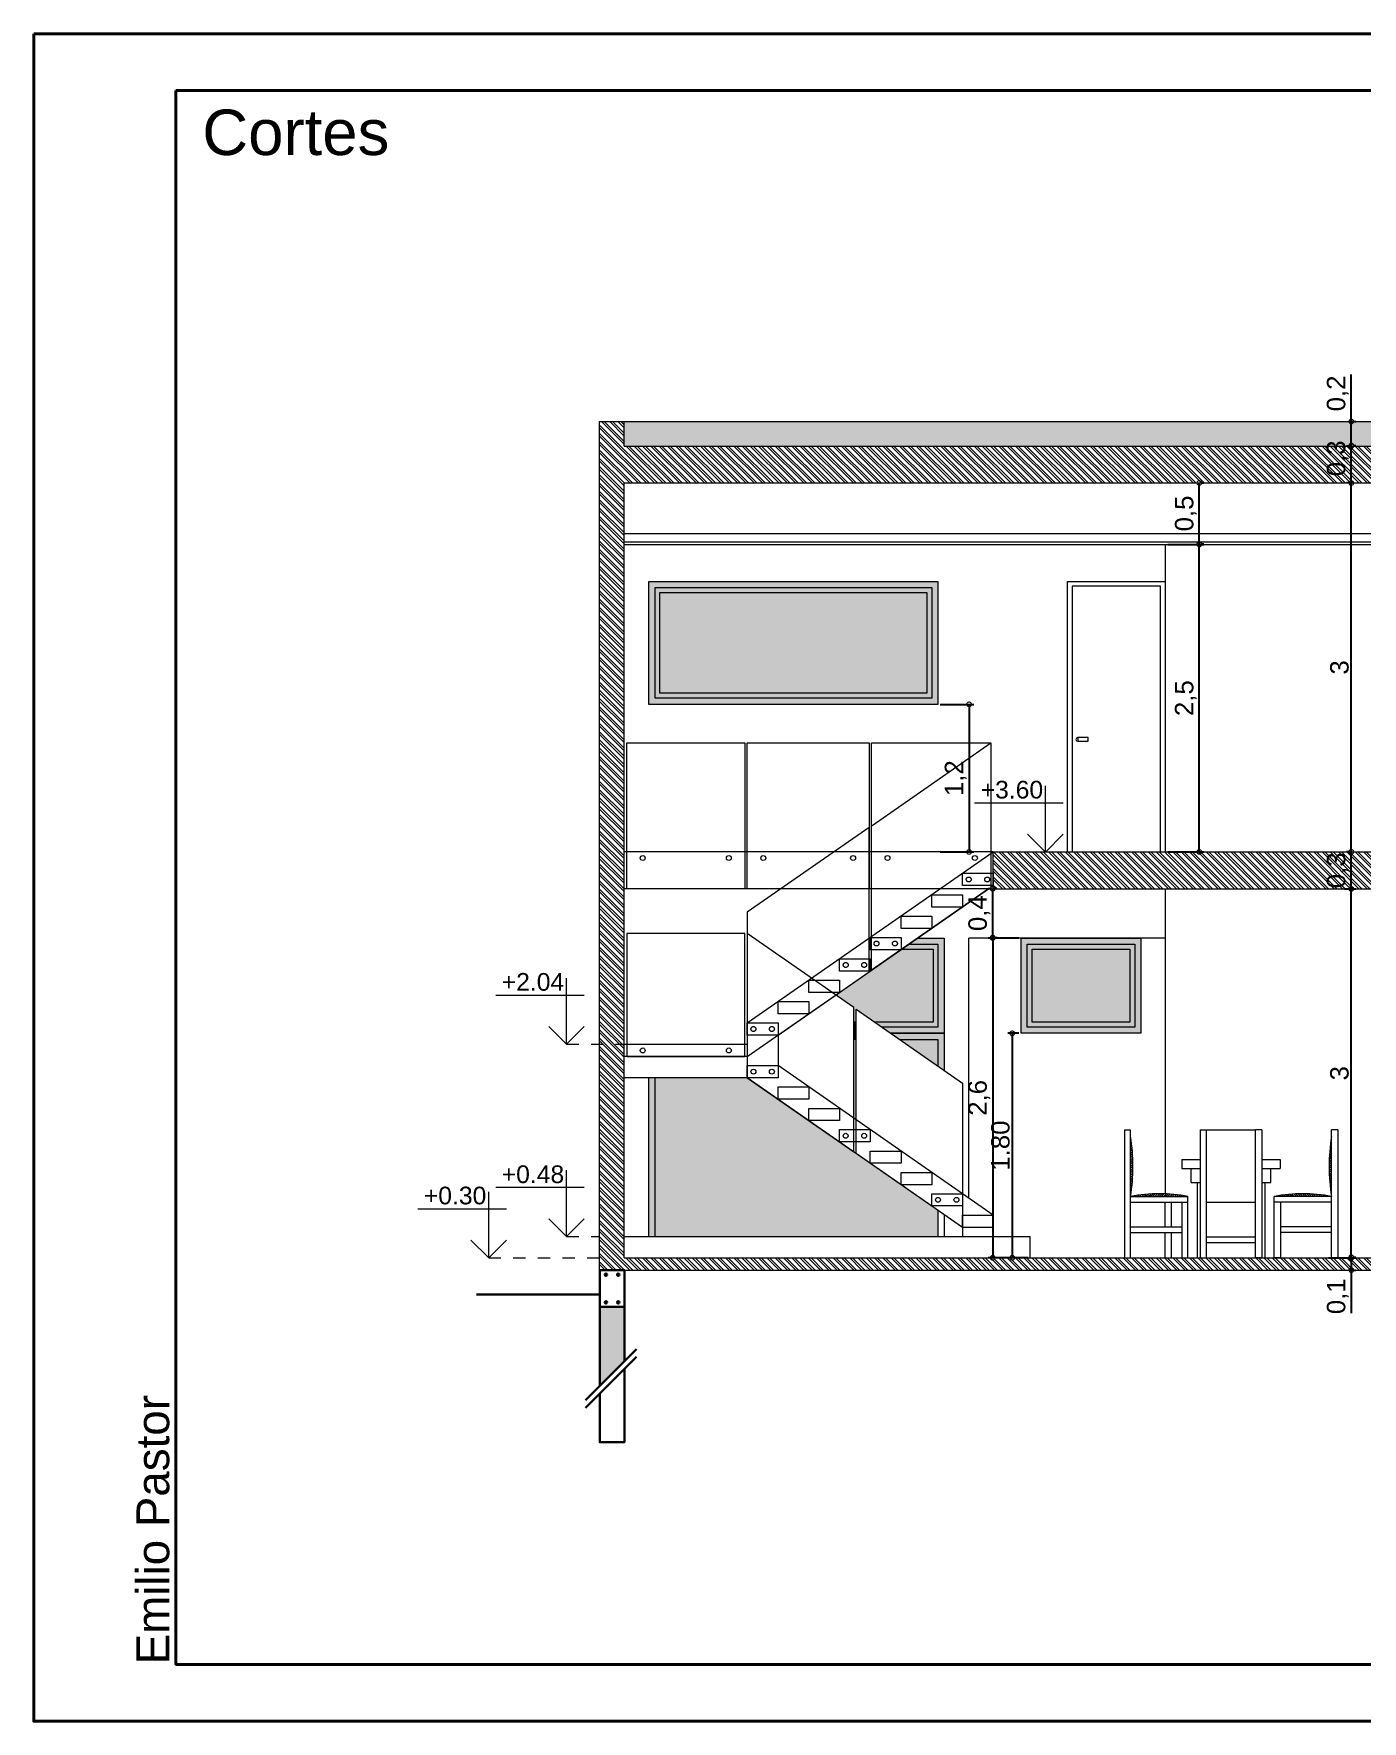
# Model space of a CAD drawing. Header units: millimetres. Extents: x 2502.5 to 2587.5, y 1451 to 1547.9.
# Drawn here: x 2550.5 to 2561.3, y 1506.12 to 1519.85 of the extents above; entities that cross this region are included whole.
import ezdxf

# ---------------------------------------------------------------- set-up
doc = ezdxf.new("R2010")
doc.units = ezdxf.units.MM
doc.linetypes.add('JIS_02_0.7', pattern=[1.35, 0.75, -0.6])
for name, color, linetype, lineweight in [('0.09', 6, 'Continuous', 9), ('02_CIVIL_EXIST', 250, 'Continuous', 30), ('03_CIVIL EXIST A DECLARAR', 6, 'Continuous', 15), ('06_CIVIL VISTAS GRUESA', 14, 'Continuous', 15), ('07_CIVIL VISTAS MEDIA', 143, 'Continuous', 9), ('08_CIVIL VISTAS FINO', 253, 'Continuous', 5), ('09_CIVIL PROYECCIONES', 230, 'JIS_02_0.7', 5), ('11_HATCH', 8, 'Continuous', 9), ('12_HATCH', 254, 'Continuous', 5), ('12_TEXTOS', 150, 'Continuous', 20), ('13_COTAS', 8, 'Continuous', 9)]:
    doc.layers.add(name, color=color, linetype=linetype, lineweight=lineweight)
doc.layers.add('HATCH', color=251, linetype='Continuous')
doc.styles.add('PARCELA', font='arial.ttf')
doc.styles.add('Swis721 BT', font='swiss.ttf')
doc.dimstyles.new('ISO-23', dxfattribs={"dimscale": 0.03, "dimtxt": 5, "dimasz": 2.5, "dimexe": 1.25, "dimexo": 0.625, "dimtad": 1, "dimtxsty": 'Swis721 BT', "dimblk": 'DOTSMALL', "dimcen": 2.5, "dimclrt": 150, "dimadec": 0, "dimazin": 0, "dimtfac": 1, "dimtmove": 0, "dimatfit": 3, "dimfxl": 0, "dimarcsym": 0})

# ---------------------------------------------------------------- blocks, each defined once
blk = doc.blocks.new('pilotin')
at = {"layer": '02_CIVIL_EXIST'}
h = blk.add_hatch(dxfattribs=at)
h.set_pattern_fill('ANGLE', color=256)
h.set_pattern_definition([(0, (-47.618, -29.4246), (0, 6.985), [5.08, -1.905]), (90, (-47.618, -29.4246), (-6.985, 4e-16), [5.08, -1.905])])
h.paths.add_polyline_path([(416.194, 460.77, 1), (416.214, 460.77, 1)])
h.paths.add_polyline_path([(416.314, 460.77, 1), (416.294, 460.77, 1)])
h.paths.add_polyline_path([(416.314, 460.545, 1), (416.294, 460.545, 1)])
h.paths.add_polyline_path([(416.214, 460.545, 1), (416.194, 460.545, 1)])
for p, q in [((416.038, 459.75), (416.453, 460.165)), ((416.038, 459.687), (416.453, 460.102))]:
    blk.add_line(p, q, dxfattribs=at)
blk.add_lwpolyline([(416.154, 460.808), (416.354, 460.808), (416.354, 460.508), (416.154, 460.508)], close=True, dxfattribs=at)
for points in [[(416.154, 459.866), (416.154, 460.508), (416.354, 460.508), (416.354, 460.066)], [(416.354, 460.003), (416.354, 459.408), (416.154, 459.408), (416.154, 459.803)]]:
    blk.add_lwpolyline(points, dxfattribs=at)
for centre in [(416.204, 460.77), (416.304, 460.77), (416.204, 460.545), (416.304, 460.545)]:
    blk.add_circle(centre, 0.01, dxfattribs=at)
blk = doc.blocks.new('_DotSmall')
at = {"color": 0, "linetype": 'ByBlock', "const_width": 0.5}
blk.add_lwpolyline([(-0.0625, 0, 1), (0.0625, 0, 1)], format="xyb", close=True, dxfattribs=at)
blk = doc.blocks.new('*D225')
at = {"layer": '13_COTAS', "color": 0, "lineweight": -2}
for p, q in [((2561.153, 1512.893), (2561.245, 1512.893)), ((2561.208, 1509.893), (2561.208, 1512.893)), ((2561.023, 1509.893), (2561.245, 1509.893))]:
    blk.add_line(p, q, dxfattribs=at)
at = {"layer": 'Defpoints', "color": 0}
for p in [(2561.134, 1512.893), (2561.208, 1512.893), (2561.004, 1509.893)]:
    blk.add_point(p, dxfattribs=at)
at = {"layer": '13_COTAS', "color": 0, "lineweight": -2, "xscale": 0.075, "yscale": 0.075, "zscale": 0.075}
for p, rotation in [((2561.208, 1512.893), 90), ((2561.208, 1509.893), 270)]:
    blk.add_blockref('_DotSmall', p, dxfattribs=dict(at, rotation=rotation))
at = {"layer": '13_COTAS', "color": 150, "insert": (2561.112, 1511.393), "char_height": 0.15, "attachment_point": 5, "rotation": 90, "style": 'Swis721 BT'}
blk.add_mtext('3', dxfattribs=at)
blk = doc.blocks.new('*D226')
at = {"layer": '13_COTAS', "color": 0, "lineweight": -2}
for p, q in [((2561.189, 1513.193), (2561.17, 1513.193)), ((2561.207, 1512.892), (2561.207, 1513.193)), ((2561.226, 1512.892), (2561.245, 1512.892))]:
    blk.add_line(p, q, dxfattribs=at)
at = {"layer": 'Defpoints', "color": 0}
for p in [(2561.207, 1513.193), (2561.208, 1513.193), (2561.207, 1512.892)]:
    blk.add_point(p, dxfattribs=at)
at = {"layer": '13_COTAS', "color": 0, "lineweight": -2, "xscale": 0.075, "yscale": 0.075, "zscale": 0.075}
for p, rotation in [((2561.207, 1513.193), 90), ((2561.207, 1512.892), 270)]:
    blk.add_blockref('_DotSmall', p, dxfattribs=dict(at, rotation=rotation))
at = {"layer": '13_COTAS', "color": 150, "insert": (2561.098, 1513.043), "char_height": 0.15, "attachment_point": 5, "rotation": 90, "style": 'Swis721 BT'}
blk.add_mtext('0,3', dxfattribs=at)
blk = doc.blocks.new('*D227')
at = {"layer": '13_COTAS', "color": 0, "lineweight": -2}
for p, q in [((2561.194, 1516.193), (2561.17, 1516.193)), ((2561.208, 1513.193), (2561.208, 1516.193)), ((2561.194, 1513.193), (2561.17, 1513.193))]:
    blk.add_line(p, q, dxfattribs=at)
at = {"layer": 'Defpoints', "color": 0}
for p in [(2561.208, 1516.193), (2561.212, 1516.193), (2561.212, 1513.193)]:
    blk.add_point(p, dxfattribs=at)
at = {"layer": '13_COTAS', "color": 0, "lineweight": -2, "xscale": 0.075, "yscale": 0.075, "zscale": 0.075}
for p, rotation in [((2561.208, 1516.193), 90), ((2561.208, 1513.193), 270)]:
    blk.add_blockref('_DotSmall', p, dxfattribs=dict(at, rotation=rotation))
at = {"layer": '13_COTAS', "color": 150, "insert": (2561.112, 1514.693), "char_height": 0.15, "attachment_point": 5, "rotation": 90, "style": 'Swis721 BT'}
blk.add_mtext('3', dxfattribs=at)
blk = doc.blocks.new('*D228')
at = {"layer": '13_COTAS', "color": 0, "lineweight": -2}
for p, q in [((2561.194, 1516.493), (2561.17, 1516.493)), ((2561.208, 1516.193), (2561.208, 1516.493)), ((2561.194, 1516.193), (2561.17, 1516.193))]:
    blk.add_line(p, q, dxfattribs=at)
at = {"layer": 'Defpoints', "color": 0}
for p in [(2561.208, 1516.493), (2561.212, 1516.493), (2561.212, 1516.193)]:
    blk.add_point(p, dxfattribs=at)
at = {"layer": '13_COTAS', "color": 0, "lineweight": -2, "xscale": 0.075, "yscale": 0.075, "zscale": 0.075}
for p, rotation in [((2561.208, 1516.493), 90), ((2561.208, 1516.193), 270)]:
    blk.add_blockref('_DotSmall', p, dxfattribs=dict(at, rotation=rotation))
at = {"layer": '13_COTAS', "color": 150, "insert": (2561.098, 1516.393), "char_height": 0.15, "attachment_point": 5, "rotation": 90, "style": 'Swis721 BT'}
blk.add_mtext('0,3', dxfattribs=at)
blk = doc.blocks.new('*D229')
at = {"layer": '13_COTAS', "color": 0, "lineweight": -2}
for p, q in [((2561.208, 1516.693), (2561.208, 1517.075)), ((2561.208, 1516.693), (2561.245, 1516.693)), ((2561.208, 1516.497), (2561.208, 1516.693)), ((2561.226, 1516.497), (2561.245, 1516.497))]:
    blk.add_line(p, q, dxfattribs=at)
at = {"layer": 'Defpoints', "color": 0}
for p in [(2561.189, 1516.693), (2561.208, 1516.693), (2561.208, 1516.497)]:
    blk.add_point(p, dxfattribs=at)
at = {"layer": '13_COTAS', "color": 0, "lineweight": -2, "xscale": 0.075, "yscale": 0.075, "zscale": 0.075}
for p, rotation in [((2561.208, 1516.693), 90), ((2561.208, 1516.497), 270)]:
    blk.add_blockref('_DotSmall', p, dxfattribs=dict(at, rotation=rotation))
at = {"layer": '13_COTAS', "color": 150, "insert": (2561.098, 1516.921), "char_height": 0.15, "attachment_point": 5, "rotation": 90, "style": 'Swis721 BT'}
blk.add_mtext('0,2', dxfattribs=at)
blk = doc.blocks.new('*D230')
at = {"layer": '13_COTAS', "color": 0, "lineweight": -2}
for p, q in [((2561.208, 1509.897), (2561.208, 1509.793)), ((2561.208, 1509.793), (2561.208, 1509.443)), ((2561.226, 1509.897), (2561.245, 1509.897)), ((2561.226, 1509.793), (2561.245, 1509.793))]:
    blk.add_line(p, q, dxfattribs=at)
at = {"layer": 'Defpoints', "color": 0}
for p in [(2561.207, 1509.897), (2561.207, 1509.793), (2561.208, 1509.793)]:
    blk.add_point(p, dxfattribs=at)
at = {"layer": '13_COTAS', "color": 0, "lineweight": -2, "xscale": 0.075, "yscale": 0.075, "zscale": 0.075}
for p, rotation in [((2561.208, 1509.897), 90), ((2561.208, 1509.793), 270)]:
    blk.add_blockref('_DotSmall', p, dxfattribs=dict(at, rotation=rotation))
at = {"layer": '13_COTAS', "color": 150, "insert": (2561.098, 1509.58), "char_height": 0.15, "attachment_point": 5, "rotation": 90, "style": 'Swis721 BT'}
blk.add_mtext('0,1', dxfattribs=at)
blk = doc.blocks.new('*D231')
at = {"layer": '13_COTAS', "color": 0, "lineweight": -2}
for p, q in [((2559.717, 1515.693), (2560.01, 1515.693)), ((2559.972, 1513.193), (2559.972, 1515.693)), ((2559.717, 1513.193), (2560.01, 1513.193))]:
    blk.add_line(p, q, dxfattribs=at)
at = {"layer": 'Defpoints', "color": 0}
for p in [(2559.698, 1515.693), (2559.972, 1515.693), (2559.698, 1513.193)]:
    blk.add_point(p, dxfattribs=at)
at = {"layer": '13_COTAS', "color": 0, "lineweight": -2, "xscale": 0.075, "yscale": 0.075, "zscale": 0.075}
for p, rotation in [((2559.972, 1515.693), 90), ((2559.972, 1513.193), 270)]:
    blk.add_blockref('_DotSmall', p, dxfattribs=dict(at, rotation=rotation))
at = {"layer": '13_COTAS', "color": 150, "insert": (2559.863, 1514.443), "char_height": 0.15, "attachment_point": 5, "rotation": 90, "style": 'Swis721 BT'}
blk.add_mtext('2,5', dxfattribs=at)
blk = doc.blocks.new('*D232')
at = {"layer": '13_COTAS', "color": 0, "lineweight": -2}
for p, q in [((2559.972, 1515.697), (2559.972, 1516.193)), ((2559.991, 1516.193), (2560.01, 1516.193)), ((2559.991, 1515.697), (2560.01, 1515.697))]:
    blk.add_line(p, q, dxfattribs=at)
at = {"layer": 'Defpoints', "color": 0}
for p in [(2559.972, 1516.193), (2559.972, 1516.193), (2559.972, 1515.697)]:
    blk.add_point(p, dxfattribs=at)
at = {"layer": '13_COTAS', "color": 0, "lineweight": -2, "xscale": 0.075, "yscale": 0.075, "zscale": 0.075}
for p, rotation in [((2559.972, 1516.193), 90), ((2559.972, 1515.697), 270)]:
    blk.add_blockref('_DotSmall', p, dxfattribs=dict(at, rotation=rotation))
at = {"layer": '13_COTAS', "color": 150, "insert": (2559.863, 1515.945), "char_height": 0.15, "attachment_point": 5, "rotation": 90, "style": 'Swis721 BT'}
blk.add_mtext('0,5', dxfattribs=at)
blk = doc.blocks.new('*D233')
at = {"layer": '13_COTAS', "color": 0, "lineweight": -2}
for p, q in [((2557.867, 1514.393), (2558.139, 1514.393)), ((2558.101, 1514.393), (2558.101, 1513.193)), ((2557.867, 1513.193), (2558.139, 1513.193))]:
    blk.add_line(p, q, dxfattribs=at)
at = {"layer": 'Defpoints', "color": 0}
for p in [(2557.848, 1514.393), (2557.848, 1513.193), (2558.101, 1513.193)]:
    blk.add_point(p, dxfattribs=at)
at = {"layer": '13_COTAS', "color": 0, "lineweight": -2, "xscale": 0.075, "yscale": 0.075, "zscale": 0.075}
for p, rotation in [((2558.101, 1514.393), 90), ((2558.101, 1513.193), 270)]:
    blk.add_blockref('_DotSmall', p, dxfattribs=dict(at, rotation=rotation))
at = {"layer": '13_COTAS', "color": 150, "insert": (2557.992, 1513.793), "char_height": 0.15, "attachment_point": 5, "rotation": 90, "style": 'Swis721 BT'}
blk.add_mtext('1,2', dxfattribs=at)
blk = doc.blocks.new('*D234')
at = {"layer": '13_COTAS', "color": 0, "lineweight": -2}
for p, q in [((2558.505, 1511.718), (2558.415, 1511.718)), ((2558.452, 1511.718), (2558.452, 1509.893)), ((2558.505, 1509.893), (2558.415, 1509.893))]:
    blk.add_line(p, q, dxfattribs=at)
at = {"layer": 'Defpoints', "color": 0}
for p in [(2558.523, 1511.718), (2558.452, 1509.893), (2558.523, 1509.893)]:
    blk.add_point(p, dxfattribs=at)
at = {"layer": '13_COTAS', "color": 0, "lineweight": -2, "xscale": 0.075, "yscale": 0.075, "zscale": 0.075}
for p, rotation in [((2558.452, 1511.718), 90), ((2558.452, 1509.893), 270)]:
    blk.add_blockref('_DotSmall', p, dxfattribs=dict(at, rotation=rotation))
at = {"layer": '13_COTAS', "color": 150, "insert": (2558.356, 1510.805), "char_height": 0.15, "attachment_point": 5, "rotation": 90, "style": 'Swis721 BT'}
blk.add_mtext('1.80', dxfattribs=at)
blk = doc.blocks.new('*D235')
at = {"layer": '13_COTAS', "color": 0, "lineweight": -2}
for p, q in [((2558.505, 1512.493), (2558.255, 1512.493)), ((2558.293, 1512.493), (2558.293, 1509.893)), ((2558.58, 1509.893), (2558.255, 1509.893))]:
    blk.add_line(p, q, dxfattribs=at)
at = {"layer": 'Defpoints', "color": 0}
for p in [(2558.523, 1512.493), (2558.293, 1509.893), (2558.598, 1509.893)]:
    blk.add_point(p, dxfattribs=at)
at = {"layer": '13_COTAS', "color": 0, "lineweight": -2, "xscale": 0.075, "yscale": 0.075, "zscale": 0.075}
for p, rotation in [((2558.293, 1512.493), 90), ((2558.293, 1509.893), 270)]:
    blk.add_blockref('_DotSmall', p, dxfattribs=dict(at, rotation=rotation))
at = {"layer": '13_COTAS', "color": 150, "insert": (2558.184, 1511.193), "char_height": 0.15, "attachment_point": 5, "rotation": 90, "style": 'Swis721 BT'}
blk.add_mtext('2,6', dxfattribs=at)
blk = doc.blocks.new('*D236')
at = {"layer": '13_COTAS', "color": 0, "lineweight": -2}
for p, q in [((2558.28, 1512.893), (2558.255, 1512.893)), ((2558.293, 1512.497), (2558.293, 1512.893)), ((2558.312, 1512.497), (2558.33, 1512.497))]:
    blk.add_line(p, q, dxfattribs=at)
at = {"layer": 'Defpoints', "color": 0}
for p in [(2558.293, 1512.893), (2558.298, 1512.893), (2558.293, 1512.497)]:
    blk.add_point(p, dxfattribs=at)
at = {"layer": '13_COTAS', "color": 0, "lineweight": -2, "xscale": 0.075, "yscale": 0.075, "zscale": 0.075}
for p, rotation in [((2558.293, 1512.893), 90), ((2558.293, 1512.497), 270)]:
    blk.add_blockref('_DotSmall', p, dxfattribs=dict(at, rotation=rotation))
at = {"layer": '13_COTAS', "color": 150, "insert": (2558.184, 1512.695), "char_height": 0.15, "attachment_point": 5, "rotation": 90, "style": 'Swis721 BT'}
blk.add_mtext('0,4', dxfattribs=at)
blk = doc.blocks.new('Nivel Vistas')
at = {"layer": '0.09'}
for p, q in [((423.53, 317.062), (423.53, 317.6)), ((423.386, 317.459), (424.105, 317.459)), ((423.53, 317.062), (423.386, 317.206)), ((423.53, 317.062), (423.674, 317.206))]:
    blk.add_line(p, q, dxfattribs=at)

msp = doc.modelspace()

# ---------------------------------------------------------------- hatches: boundary and pattern name
at = {"layer": '0.09'}
h = msp.add_hatch(dxfattribs=at)
h.set_pattern_fill('ANSI32', color=18, scale=0.005, angle=-90)
h.paths.add_polyline_path([(2563.298, 1516.692), (2563.098, 1516.692), (2563.098, 1516.493), (2555.298, 1516.493), (2555.298, 1516.693), (2555.098, 1516.693), (2555.098, 1509.793), (2555.298, 1509.793), (2565.898, 1509.793), (2566.098, 1509.793), (2566.098, 1513.293), (2565.898, 1513.293), (2565.898, 1513.093), (2563.298, 1513.093), (2563.298, 1513.293), (2563.098, 1513.293), (2563.098, 1513.193), (2558.298, 1513.193), (2558.298, 1512.893), (2565.898, 1512.893), (2565.898, 1509.893), (2564.998, 1509.893), (2564.998, 1510.843), (2564.848, 1510.843), (2564.848, 1509.893), (2555.298, 1509.893), (2555.298, 1512.893), (2555.298, 1516.193), (2563.098, 1516.193), (2563.098, 1515.393), (2563.298, 1515.393)])
at = {"layer": '03_CIVIL EXIST A DECLARAR'}
h = msp.add_hatch(color=251, dxfattribs=at)
h.dxf.hatch_style = 1
h.paths.add_polyline_path([(2555.548, 1514.443), (2557.798, 1514.443), (2557.798, 1515.343), (2555.548, 1515.343)], flags=16)
h.paths.add_polyline_path([(2555.588, 1514.483), (2557.758, 1514.483), (2557.758, 1515.303), (2555.588, 1515.303)], flags=0)
h.paths.add_polyline_path([(2555.498, 1514.393), (2557.848, 1514.393), (2557.848, 1515.393), (2555.498, 1515.393)])
h = msp.add_hatch(color=251, dxfattribs=at)
h.dxf.hatch_style = 1
h.paths.add_polyline_path([(2555.548, 1514.443), (2557.798, 1514.443), (2557.798, 1515.343), (2555.548, 1515.343)])
h.paths.add_polyline_path([(2555.588, 1514.483), (2557.758, 1514.483), (2557.758, 1515.303), (2555.588, 1515.303)], flags=16)
h = msp.add_hatch(color=251, dxfattribs=at)
h.dxf.hatch_style = 1
h.paths.add_polyline_path([(2555.548, 1511.356), (2555.498, 1511.356), (2555.498, 1510.066), (2555.548, 1510.066)])
h.paths.add_polyline_path([(2557.898, 1512.493), (2557.685, 1512.493), (2557.613, 1512.443), (2557.848, 1512.443), (2557.848, 1511.768), (2557.395, 1511.768), (2557.467, 1511.718), (2557.898, 1511.718)])
h.paths.add_polyline_path([(2557.898, 1511.718), (2557.467, 1511.718), (2557.539, 1511.668), (2557.848, 1511.668), (2557.848, 1511.453), (2557.898, 1511.418)])
h.paths.add_polyline_path([(2557.848, 1512.443), (2557.613, 1512.443), (2557.555, 1512.403), (2557.808, 1512.403), (2557.808, 1511.808), (2557.337, 1511.808), (2557.395, 1511.768), (2557.848, 1511.768)])
h = msp.add_hatch(color=251, dxfattribs=at)
h.dxf.hatch_style = 1
h.paths.add_polyline_path([(2558.523, 1511.718), (2559.498, 1511.718), (2559.498, 1512.493), (2558.523, 1512.493)])
h.paths.add_polyline_path([(2558.573, 1511.768), (2559.448, 1511.768), (2559.448, 1512.443), (2558.573, 1512.443)], flags=16)
h.paths.add_polyline_path([(2558.613, 1511.808), (2558.613, 1512.403), (2559.408, 1512.403), (2559.408, 1511.808)], flags=0)
h = msp.add_hatch(color=251, dxfattribs=at)
h.dxf.hatch_style = 1
h.paths.add_polyline_path([(2558.573, 1511.768), (2559.448, 1511.768), (2559.448, 1512.443), (2558.573, 1512.443)])
h.paths.add_polyline_path([(2558.613, 1511.808), (2559.408, 1511.808), (2559.408, 1512.403), (2558.613, 1512.403)], flags=16)
h = msp.add_hatch(color=251, dxfattribs=at)
h.dxf.hatch_style = 1
h.paths.add_polyline_path([(2557.183, 1511.768), (2557.163, 1511.768), (2557.163, 1511.718), (2557.183, 1511.718)])
h.paths.add_polyline_path([(2557.183, 1511.718), (2557.163, 1511.718), (2557.163, 1511.668), (2557.183, 1511.668)])
h.paths.add_polyline_path([(2557.183, 1511.808), (2557.163, 1511.808), (2557.163, 1511.768), (2557.183, 1511.768)])
at = {"layer": '07_CIVIL VISTAS MEDIA'}
h = msp.add_hatch(dxfattribs=at)
h.set_pattern_fill('ANSI31', color=256, scale=0.1, style=0)
h.set_pattern_definition([(45, (2560.473629, 1509.89252), (-0.00883883, 0.00883883), [])])
h.paths.add_polyline_path([(2559.414, 1510.391), (2559.88, 1510.391, 0.092347)])
h.paths.add_polyline_path([(2559.414, 1510.879), (2559.414, 1510.391, 0.078331)])
h = msp.add_hatch(dxfattribs=at)
h.set_pattern_fill('ANSI31', color=256, scale=0.1, style=0)
h.set_pattern_definition([(135, (2559.987187, 1509.89252), (0.00883883, 0.00883883), [])])
h.paths.add_polyline_path([(2560.581, 1510.391), (2561.047, 1510.391, 0.092347)])
h.paths.add_polyline_path([(2561.047, 1510.391), (2561.047, 1510.879, 0.078331)])
at = {"layer": '11_HATCH'}
h = msp.add_hatch(color=143, dxfattribs=at)
h.dxf.hatch_style = 1
h.paths.add_polyline_path([(2557.758, 1514.483), (2557.758, 1515.303), (2555.588, 1515.303), (2555.588, 1514.483)])
h = msp.add_hatch(color=143, dxfattribs=at)
h.dxf.hatch_style = 1
h.paths.add_polyline_path([(2557.183, 1510.741), (2556.298, 1511.356), (2555.548, 1511.356), (2555.548, 1510.066), (2557.848, 1510.066), (2557.848, 1510.279)])
h.paths.add_polyline_path([(2557.808, 1512.403), (2557.555, 1512.403), (2557.308, 1512.231), (2557.018, 1512.029), (2557.163, 1511.928), (2557.163, 1511.808), (2557.183, 1511.808), (2557.183, 1511.915), (2557.337, 1511.808), (2557.808, 1511.808)])
h.paths.add_polyline_path([(2557.848, 1511.668), (2557.539, 1511.668), (2557.848, 1511.453)])
h.paths.add_polyline_path([(2557.183, 1511.668), (2557.163, 1511.668), (2557.163, 1511.028), (2557.183, 1511.015)])
at = {"layer": '12_HATCH'}
h = msp.add_hatch(color=2, dxfattribs=at)
h.dxf.hatch_style = 1
h.paths.add_polyline_path([(2559.408, 1512.403), (2558.613, 1512.403), (2558.613, 1511.808), (2559.408, 1511.808)])
at = {"layer": '13_COTAS'}
h = msp.add_hatch(color=250, dxfattribs=at)
h.dxf.hatch_style = 1
h.paths.add_polyline_path([(2566.098, 1509.793), (2565.898, 1509.793), (2565.898, 1509.493), (2566.098, 1509.493)])
h.paths.add_polyline_path([(2566.058, 1509.53, -1), (2566.038, 1509.53, -1)], flags=16)
h.paths.add_polyline_path([(2566.038, 1509.755, -1), (2566.058, 1509.755, -1)], flags=16)
h.paths.add_polyline_path([(2565.958, 1509.53, -1), (2565.938, 1509.53, -1)], flags=16)
h.paths.add_polyline_path([(2565.938, 1509.755, -1), (2565.958, 1509.755, -1)], flags=16)
h.paths.add_polyline_path([(2555.098, 1508.851), (2555.298, 1509.051), (2555.298, 1509.493), (2555.098, 1509.493)])
h.paths.add_polyline_path([(2555.298, 1508.988), (2555.098, 1508.788), (2555.098, 1508.393), (2555.298, 1508.393)], flags=17)
h.paths.add_polyline_path([(2566.098, 1508.988), (2565.898, 1508.788), (2565.898, 1508.393), (2566.098, 1508.393)])
h.paths.add_polyline_path([(2566.098, 1509.493), (2565.898, 1509.493), (2565.898, 1508.851), (2566.098, 1509.051)])
h.paths.add_polyline_path([(2555.298, 1508.988), (2555.298, 1508.393), (2555.098, 1508.393), (2555.098, 1508.788)], flags=17)
h.paths.add_polyline_path([(2555.238, 1509.53, -1), (2555.258, 1509.53, -1)])
h.paths.add_polyline_path([(2555.238, 1509.755, -1), (2555.258, 1509.755, -1)])
h.paths.add_polyline_path([(2555.138, 1509.53, -1), (2555.158, 1509.53, -1)])
h.paths.add_polyline_path([(2551.752, 1518.637), (2553.452, 1518.637), (2553.452, 1519.437), (2551.752, 1519.437)], flags=9)
at = {"layer": 'HATCH'}
h = msp.add_hatch(color=37, dxfattribs=at)
h.dxf.hatch_style = 1
h.paths.add_polyline_path([(2563.098, 1516.693), (2555.298, 1516.693), (2555.298, 1516.493), (2563.098, 1516.493)])

# ---------------------------------------------------------------- linework, layer by layer
at = {"layer": '02_CIVIL_EXIST'}
msp.add_line((2554.098, 1509.593), (2555.098, 1509.593), dxfattribs=at)
at = {"layer": '02_CIVIL_EXIST', "lineweight": 40}
for points in [[(2550.498, 1519.846), (2569.902, 1519.846), (2569.902, 1506.124), (2550.498, 1506.124)], [(2551.653, 1519.384), (2569.44, 1519.384), (2569.44, 1506.586), (2551.653, 1506.586)]]:
    msp.add_lwpolyline(points, close=True, dxfattribs=at)
at = {"layer": '03_CIVIL EXIST A DECLARAR'}
for p, q in [((2555.298, 1515.713), (2563.098, 1515.713)), ((2555.298, 1515.693), (2563.098, 1515.693)), ((2559.698, 1513.193), (2559.698, 1515.693)), ((2558.298, 1510.24), (2556.548, 1511.456)), ((2558.048, 1510.14), (2556.298, 1511.356)), ((2558.298, 1510.24), (2558.298, 1510.066)), ((2555.298, 1510.066), (2558.598, 1510.066)), ((2558.048, 1510.14), (2558.048, 1510.066)), ((2558.598, 1509.893), (2558.598, 1510.066))]:
    msp.add_line(p, q, dxfattribs=at)
for points in [[(2555.318, 1511.529), (2556.278, 1511.529), (2556.278, 1512.529), (2555.318, 1512.529)], [(2555.298, 1511.629), (2556.298, 1511.629), (2556.298, 1511.529), (2555.298, 1511.529)], [(2556.298, 1511.456), (2556.548, 1511.456), (2556.548, 1511.356), (2556.298, 1511.356)], [(2556.548, 1511.282), (2556.798, 1511.282), (2556.798, 1511.182), (2556.548, 1511.182)], [(2556.798, 1511.108), (2557.048, 1511.108), (2557.048, 1511.008), (2556.798, 1511.008)], [(2557.048, 1510.935), (2557.298, 1510.935), (2557.298, 1510.835), (2557.048, 1510.835)], [(2557.298, 1510.761), (2557.548, 1510.761), (2557.548, 1510.661), (2557.298, 1510.661)], [(2557.548, 1510.587), (2557.798, 1510.587), (2557.798, 1510.487), (2557.548, 1510.487)], [(2557.798, 1510.414), (2558.048, 1510.414), (2558.048, 1510.314), (2557.798, 1510.314)], [(2558.048, 1510.24), (2558.298, 1510.24), (2558.298, 1510.14), (2558.048, 1510.14)]]:
    msp.add_lwpolyline(points, close=True, dxfattribs=at)
for points in [[(2557.163, 1511.928), (2556.298, 1512.529), (2556.298, 1511.356), (2557.163, 1510.755), (2557.163, 1511.928)], [(2557.584, 1510.462), (2557.183, 1510.741), (2557.183, 1511.915)], [(2557.183, 1511.915), (2558.048, 1511.314), (2558.048, 1510.14), (2557.183, 1510.741), (2557.183, 1511.915)]]:
    msp.add_lwpolyline(points, dxfattribs=at)
for centre in [(2555.448, 1511.579), (2556.148, 1511.579), (2556.348, 1511.406), (2556.498, 1511.406), (2557.098, 1510.885), (2557.248, 1510.885), (2557.848, 1510.364), (2557.998, 1510.364)]:
    msp.add_circle(centre, 0.02, dxfattribs=at)
at = {"layer": '06_CIVIL VISTAS GRUESA'}
for p, q in [((2555.098, 1509.693), (2555.098, 1516.693)), ((2555.098, 1516.693), (2555.298, 1516.693)), ((2555.298, 1516.493), (2555.298, 1516.693)), ((2555.298, 1516.493), (2563.098, 1516.493)), ((2555.298, 1516.193), (2563.098, 1516.193)), ((2555.298, 1512.893), (2555.298, 1516.193)), ((2558.298, 1513.193), (2563.098, 1513.193)), ((2558.298, 1512.893), (2558.298, 1513.193)), ((2555.298, 1509.893), (2555.298, 1512.893)), ((2558.298, 1512.893), (2565.898, 1512.893)), ((2555.298, 1509.893), (2564.848, 1509.893)), ((2555.298, 1509.693), (2555.298, 1509.793)), ((2555.298, 1509.793), (2565.898, 1509.793))]:
    msp.add_line(p, q, dxfattribs=at)
at = {"layer": '07_CIVIL VISTAS MEDIA'}
for p, q in [((2556.298, 1511.803), (2558.298, 1513.193)), ((2556.548, 1511.703), (2558.26, 1512.893)), ((2559.698, 1510.411), (2559.698, 1512.893)), ((2556.548, 1511.703), (2556.548, 1511.456)), ((2557.183, 1511.718), (2557.163, 1511.718)), ((2557.467, 1511.718), (2557.898, 1511.718)), ((2556.298, 1511.356), (2555.298, 1511.356)), ((2559.363, 1510.933), (2559.363, 1509.893)), ((2559.414, 1509.893), (2559.414, 1510.933)), ((2559.83, 1510.693), (2559.98, 1510.693)), ((2559.83, 1510.693), (2559.83, 1510.618)), ((2559.83, 1510.618), (2559.98, 1510.618)), ((2559.905, 1510.506), (2559.905, 1510.618)), ((2560.48, 1510.693), (2560.63, 1510.693)), ((2560.48, 1510.618), (2560.63, 1510.618)), ((2560.555, 1510.506), (2560.555, 1510.618)), ((2560.63, 1510.693), (2560.63, 1510.618)), ((2559.905, 1510.506), (2559.98, 1510.506)), ((2559.955, 1510.506), (2559.955, 1509.893)), ((2560.48, 1510.506), (2560.555, 1510.506)), ((2560.505, 1510.506), (2560.505, 1509.893)), ((2559.693, 1510.345), (2559.693, 1510.145)), ((2559.743, 1510.345), (2559.743, 1510.145)), ((2557.898, 1510.244), (2557.898, 1510.066)), ((2559.693, 1510.099), (2559.693, 1509.893)), ((2559.743, 1510.099), (2559.743, 1509.893))]:
    msp.add_line(p, q, dxfattribs=at)
for points in [[(2557.312, 1513.407), (2558.278, 1514.079), (2558.278, 1512.893), (2558.26, 1512.893), (2557.308, 1512.231), (2557.308, 1513.405), (2557.312, 1513.407)], [(2556.298, 1512.703), (2556.298, 1511.529), (2557.288, 1512.217), (2557.288, 1513.391), (2556.298, 1512.703)], [(2557.685, 1512.493), (2557.898, 1512.493), (2557.898, 1511.718), (2557.467, 1511.718)], [(2557.685, 1512.493), (2557.898, 1512.493), (2557.898, 1511.418)], [(2555.498, 1510.066), (2555.498, 1511.356)], [(2559.363, 1510.933), (2559.414, 1510.933)], [(2559.98, 1510.933), (2559.98, 1509.893), (2560.031, 1509.893), (2560.031, 1510.933)], [(2559.98, 1510.933), (2560.031, 1510.933)], [(2560.031, 1510.933), (2560.429, 1510.933)], [(2560.48, 1510.933), (2560.48, 1509.893), (2560.429, 1509.893), (2560.429, 1510.933)], [(2560.48, 1510.933), (2560.429, 1510.933)], [(2561.098, 1510.933), (2561.098, 1509.893), (2561.047, 1509.893), (2561.047, 1510.933)], [(2561.098, 1510.933), (2561.047, 1510.933)], [(2559.414, 1510.391), (2559.88, 1510.391)], [(2559.414, 1510.345), (2559.88, 1510.345)], [(2559.829, 1510.099), (2559.829, 1509.893), (2559.88, 1509.893), (2559.88, 1510.391)], [(2559.829, 1510.345), (2559.829, 1510.099)], [(2560.031, 1510.345), (2560.429, 1510.345)], [(2560.632, 1510.099), (2560.632, 1509.893), (2560.581, 1509.893), (2560.581, 1510.391)], [(2561.047, 1510.391), (2560.581, 1510.391)], [(2561.047, 1510.345), (2560.581, 1510.345)], [(2560.632, 1510.345), (2560.632, 1510.099)], [(2559.414, 1510.145), (2559.829, 1510.145)], [(2559.414, 1510.099), (2559.829, 1510.099)], [(2560.031, 1510.062), (2560.429, 1510.062)], [(2561.047, 1510.145), (2560.632, 1510.145)], [(2561.047, 1510.099), (2560.632, 1510.099)], [(2560.031, 1510.016), (2560.429, 1510.016)]]:
    msp.add_lwpolyline(points, dxfattribs=at)
msp.add_lwpolyline([(2558.523, 1512.493), (2559.498, 1512.493), (2559.498, 1511.718), (2558.523, 1511.718)], close=True, dxfattribs=at)
for centre, radius, start, end in [((2557.865, 1510.635), 1.568, 351.0422, 8.9578), ((2562.596, 1510.635), 1.568, 171.0422, 188.9578), ((2559.647, 1509.139), 1.274, 79.4477, 100.5523), ((2560.814, 1509.139), 1.274, 79.4477, 100.5523)]:
    msp.add_arc(centre, radius, start, end, dxfattribs=at)
at = {"layer": '08_CIVIL VISTAS FINO'}
for p, q in [((2555.298, 1516.693), (2563.098, 1516.693)), ((2555.298, 1515.783), (2563.098, 1515.783)), ((2558.898, 1515.393), (2559.698, 1515.393)), ((2558.898, 1515.393), (2558.898, 1513.193)), ((2559.069, 1514.123), (2558.984, 1514.123)), ((2558.984, 1514.123), (2558.984, 1514.093)), ((2558.984, 1514.093), (2559.069, 1514.093)), ((2559.069, 1514.093), (2559.069, 1514.123)), ((2558.298, 1513.193), (2555.298, 1513.193)), ((2558.26, 1512.893), (2555.298, 1512.893)), ((2558.26, 1512.893), (2558.298, 1512.893)), ((2558.098, 1510.379), (2558.098, 1512.493)), ((2559.698, 1512.493), (2558.098, 1512.493)), ((2556.298, 1511.703), (2556.298, 1511.629)), ((2557.183, 1511.808), (2557.163, 1511.808)), ((2557.183, 1511.768), (2557.163, 1511.768)), ((2557.183, 1511.668), (2557.163, 1511.668)), ((2557.848, 1510.279), (2557.848, 1510.066))]:
    msp.add_line(p, q, dxfattribs=at)
for points in [[(2555.498, 1515.393), (2557.848, 1515.393), (2557.848, 1514.393), (2555.498, 1514.393)], [(2555.548, 1515.343), (2557.798, 1515.343), (2557.798, 1514.443), (2555.548, 1514.443)], [(2555.588, 1515.303), (2557.758, 1515.303), (2557.758, 1514.483), (2555.588, 1514.483)], [(2559.658, 1515.353), (2558.938, 1515.353), (2558.938, 1513.193), (2559.658, 1513.193)], [(2555.318, 1514.079), (2556.278, 1514.079), (2556.278, 1512.893), (2555.318, 1512.893)], [(2556.298, 1514.079), (2557.288, 1514.079), (2557.288, 1512.893), (2556.298, 1512.893)], [(2557.308, 1514.079), (2558.278, 1514.079), (2558.278, 1512.893), (2557.308, 1512.893)], [(2558.573, 1512.443), (2559.448, 1512.443), (2559.448, 1511.768), (2558.573, 1511.768)], [(2558.613, 1512.403), (2559.408, 1512.403), (2559.408, 1511.808), (2558.613, 1511.808)]]:
    msp.add_lwpolyline(points, close=True, dxfattribs=at)
for points in [[(2557.555, 1512.403), (2557.808, 1512.403), (2557.808, 1511.808), (2557.337, 1511.808)], [(2557.613, 1512.443), (2557.848, 1512.443), (2557.848, 1511.768), (2557.395, 1511.768)], [(2557.539, 1511.668), (2557.848, 1511.668), (2557.848, 1511.453)], [(2555.548, 1510.066), (2555.548, 1511.356)]]:
    msp.add_lwpolyline(points, dxfattribs=at)
for centre in [(2555.448, 1513.143), (2556.148, 1513.143), (2556.428, 1513.143), (2557.158, 1513.143), (2557.438, 1513.143), (2558.148, 1513.143)]:
    msp.add_circle(centre, 0.02, dxfattribs=at)
msp.add_arc((2558.984, 1514.108), 0.015, 90, 270, dxfattribs=at)
at = {"layer": '09_CIVIL PROYECCIONES', "ltscale": 0.1}
for p, q in [((2554.828, 1511.629), (2555.318, 1511.629)), ((2554.828, 1510.066), (2555.098, 1510.066)), ((2554.196, 1509.893), (2555.098, 1509.893))]:
    msp.add_line(p, q, dxfattribs=at)
at = {"layer": '09_CIVIL PROYECCIONES'}
for points in [[(2558.048, 1513.019), (2558.298, 1513.019), (2558.298, 1512.919), (2558.048, 1512.919)], [(2557.798, 1512.845), (2558.048, 1512.845), (2558.048, 1512.745), (2557.798, 1512.745)], [(2557.548, 1512.671), (2557.798, 1512.671), (2557.798, 1512.571), (2557.548, 1512.571)], [(2557.298, 1512.498), (2557.548, 1512.498), (2557.548, 1512.398), (2557.298, 1512.398)], [(2557.048, 1512.324), (2557.298, 1512.324), (2557.298, 1512.224), (2557.048, 1512.224)], [(2556.798, 1512.15), (2557.048, 1512.15), (2557.048, 1512.05), (2556.798, 1512.05)], [(2556.548, 1511.977), (2556.798, 1511.977), (2556.798, 1511.877), (2556.548, 1511.877)], [(2556.298, 1511.803), (2556.548, 1511.803), (2556.548, 1511.703), (2556.298, 1511.703)]]:
    msp.add_lwpolyline(points, close=True, dxfattribs=at)
for centre in [(2558.098, 1512.969), (2558.248, 1512.969), (2557.348, 1512.448), (2557.498, 1512.448), (2557.098, 1512.274), (2557.248, 1512.274), (2556.348, 1511.753), (2556.498, 1511.753)]:
    msp.add_circle(centre, 0.02, dxfattribs=at)

# ---------------------------------------------------------------- block references
at = {"layer": '07_CIVIL VISTAS MEDIA', "xscale": -1}
for p in [(2982.251, 1196.13), (2978.358, 1194.567), (2978.358, 1193.004), (2977.726, 1192.83)]:
    msp.add_blockref('Nivel Vistas', p, dxfattribs=at)
at = {"layer": '08_CIVIL VISTAS FINO'}
msp.add_blockref('pilotin', (2138.945, 1048.985), dxfattribs=at)

# ---------------------------------------------------------------- texts
at = {"layer": '12_TEXTOS', "color": 18, "insert": (2551.868, 1519.229), "char_height": 0.3696, "attachment_point": 1, "style": 'Swis721 BT'}
msp.add_mtext_dynamic_manual_height_columns('Cortes', width=11.37319, gutter_width=10, heights=[0], dxfattribs=at)
at = {"layer": '12_TEXTOS', "char_height": 0.1437, "attachment_point": 1, "style": 'PARCELA'}
for s, insert in [('+3.60', (2558.195, 1513.771)), ('+2.04', (2554.302, 1512.208)), ('+0.48', (2554.302, 1510.644)), ('+0.30', (2553.669, 1510.471))]:
    msp.add_mtext(s, dxfattribs=dict(at, insert=insert))
at = {"layer": '12_TEXTOS', "color": 18, "insert": (2551.333, 1506.587), "char_height": 0.26611, "attachment_point": 1, "rotation": 90, "style": 'Swis721 BT'}
msp.add_mtext_dynamic_manual_height_columns('Emilio Pastor', width=10.15474, gutter_width=10, heights=[0], dxfattribs=at)

# ---------------------------------------------------------------- dimensions: what is measured, and where the dimension line sits
at = {"layer": '13_COTAS'}
for base, p1, p2, picture, middle in [((2561.208, 1516.693), (2561.208, 1516.497), (2561.189, 1516.693), '*D229', (2561.098, 1516.921)), ((2559.972, 1516.193), (2559.972, 1515.697), (2559.972, 1516.193), '*D232', (2559.863, 1515.945)), ((2561.208, 1516.193), (2561.212, 1513.193), (2561.212, 1516.193), '*D227', (2561.112, 1514.693)), ((2559.972, 1515.693), (2559.698, 1513.193), (2559.698, 1515.693), '*D231', (2559.863, 1514.443)), ((2558.101, 1513.193), (2557.848, 1514.393), (2557.848, 1513.193), '*D233', (2557.992, 1513.793)), ((2558.293, 1512.893), (2558.293, 1512.497), (2558.298, 1512.893), '*D236', (2558.184, 1512.695)), ((2561.208, 1512.893), (2561.004, 1509.893), (2561.134, 1512.893), '*D225', (2561.112, 1511.393)), ((2558.293, 1509.893), (2558.523, 1512.493), (2558.598, 1509.893), '*D235', (2558.184, 1511.193)), ((2561.208, 1509.793), (2561.207, 1509.897), (2561.207, 1509.793), '*D230', (2561.098, 1509.58))]:
    dim = msp.add_linear_dim(base=base, p1=p1, p2=p2, angle=90, dimstyle='ISO-23', dxfattribs=at)
    dim.commit()
    dim.dimension.update_dxf_attribs({"geometry": picture, "text_midpoint": middle})
for base, p1, p2, picture, middle in [((2561.208, 1516.493), (2561.212, 1516.193), (2561.212, 1516.493), '*D228', (2561.208, 1516.393)), ((2561.207, 1513.193), (2561.207, 1512.892), (2561.208, 1513.193), '*D226', (2561.207, 1513.043))]:
    dim = msp.add_linear_dim(base=base, p1=p1, p2=p2, angle=90, dimstyle='ISO-23', dxfattribs=at)
    dim.commit()
    dim.dimension.update_dxf_attribs({"geometry": picture, "text_midpoint": middle, "dimtype": 160})
dim = msp.add_linear_dim(base=(2558.452, 1509.893), p1=(2558.523, 1511.718), p2=(2558.523, 1509.893), angle=90, text='1.80', dimstyle='ISO-23', dxfattribs=at)
dim.commit()
dim.dimension.update_dxf_attribs({"geometry": '*D234', "text_midpoint": (2558.356, 1510.805)})

doc.saveas('drawing.dxf')
